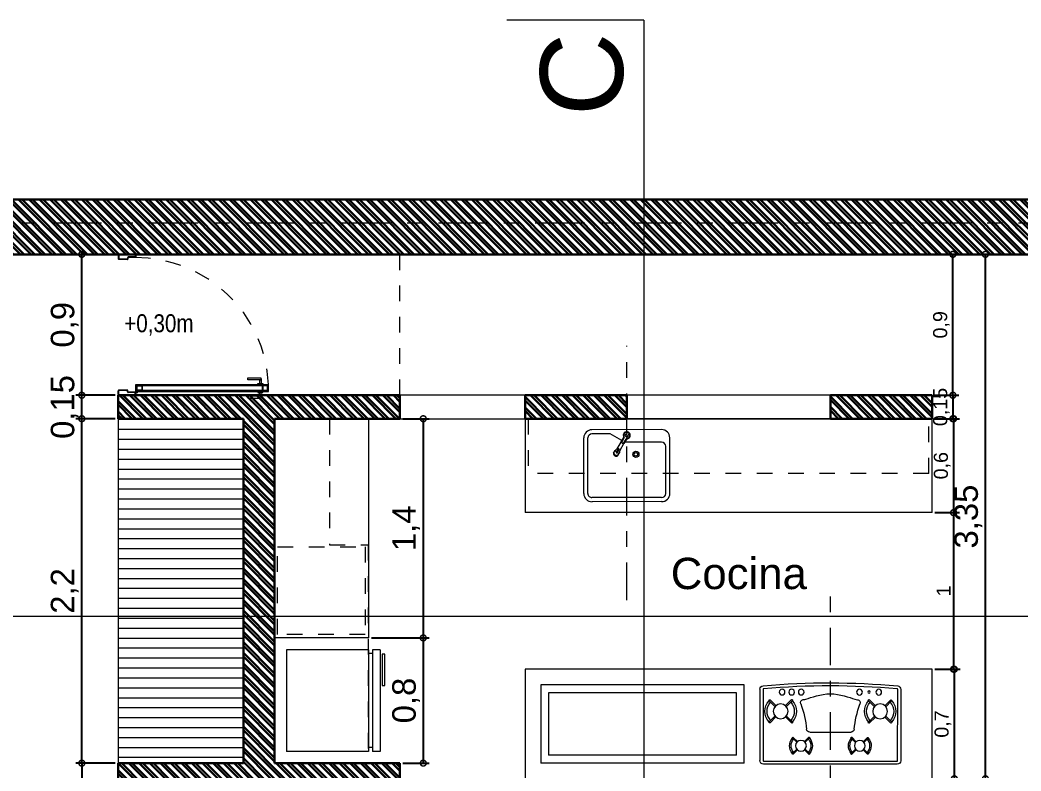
# Model space of a CAD drawing. Header units: millimetres. Extents: x 2502.5 to 2587.5, y 1451 to 1547.9.
# Drawn here: x 2520.77 to 2527.17, y 1537.62 to 1542.41 of the extents above; entities that cross this region are included whole.
import ezdxf

# ---------------------------------------------------------------- set-up
doc = ezdxf.new("R2010")
doc.units = ezdxf.units.MM
for name, pattern in [('ACAD_ISO10W100', [18, 12, -3, 0, -3]), ('CENTER', [50.8, 31.75, -6.35, 6.35, -6.35]), ('JIS_02_0.7', [1.35, 0.75, -0.6])]:
    doc.linetypes.add(name, pattern=pattern)
for name, color, linetype, lineweight in [('0.05', 254, 'Continuous', 5), ('0.09', 6, 'Continuous', 9), ('0.15', 6, 'Continuous', 15), ('02_CIVIL_EXIST', 250, 'Continuous', 30), ('07_CIVIL VISTAS MEDIA', 143, 'Continuous', 9), ('08_CIVIL VISTAS FINO', 253, 'Continuous', 5), ('09_CIVIL PROYECCIONES', 230, 'JIS_02_0.7', 5), ('10_CIVIL EJES', 230, 'CENTER', 15), ('11_CARPINTERIA Y MOBILIARIO', 141, 'Continuous', 9), ('12_TEXTOS', 150, 'Continuous', 20), ('13_COTAS', 8, 'Continuous', 9), ('ABERTURASQ', 250, 'Continuous', 30), ('EJES', 101, 'ACAD_ISO10W100', 5)]:
    doc.layers.add(name, color=color, linetype=linetype, lineweight=lineweight)
doc.styles.get("Standard").update_dxf_attribs({"font": 'arial.ttf'})
doc.styles.add('Swis721 BT', font='swiss.ttf')
doc.dimstyles.new('ISO-23', dxfattribs={"dimscale": 0.03, "dimtxt": 5, "dimasz": 2.5, "dimexe": 1.25, "dimexo": 0.625, "dimtad": 1, "dimtxsty": 'Swis721 BT', "dimblk": 'DOTSMALL', "dimcen": 2.5, "dimclrt": 150, "dimadec": 0, "dimazin": 0, "dimtfac": 1, "dimtmove": 0, "dimatfit": 3, "dimfxl": 0, "dimarcsym": 0})

# ---------------------------------------------------------------- blocks, each defined once
blk = doc.blocks.new('heladera')
at = {"layer": '11_CARPINTERIA Y MOBILIARIO'}
for p, q in [((489.4169, 626.4061), (488.7669, 626.4061)), ((488.7669, 625.8811), (488.7669, 626.4061)), ((489.4169, 625.8811), (489.4169, 626.4061)), ((489.4169, 625.8811), (488.7669, 625.8811)), ((488.7919, 625.8561), (488.7919, 625.8811)), ((489.3919, 625.8561), (489.3919, 625.8811)), ((489.4169, 625.8561), (488.7669, 625.8561)), ((488.7669, 625.8061), (488.7669, 625.8561)), ((489.4169, 625.8061), (489.4169, 625.8561)), ((489.4169, 625.8061), (488.7669, 625.8061))]:
    blk.add_line(p, q, dxfattribs=at)
blk.add_lwpolyline([(489.1891, 625.7775), (489.3891, 625.7775), (489.3891, 625.7951), (489.1891, 625.7951)], close=True, dxfattribs=at)
blk = doc.blocks.new('Bacha kitchen')
at = {"layer": '11_CARPINTERIA Y MOBILIARIO'}
for p, q in [((533.1824, 608.6292), (532.7374, 608.6288)), ((532.9623, 608.6119, -59.894), (532.9534, 608.5925, -59.894)), ((532.9623, 608.6119, -59.894), (532.9624, 608.6122, -59.894)), ((532.6853, 608.2213), (532.685, 608.5763)), ((532.7115, 608.2213), (532.7112, 608.5763)), ((532.853, 608.6027), (532.7374, 608.6026)), ((532.9275, 608.559), (532.853, 608.6027)), ((532.9214, 608.5486, -59.894), (532.8974, 608.5074, -59.894)), ((532.9223, 608.5494, -59.894), (532.9223, 608.5491, -59.894)), ((532.9396, 608.5797, -59.894), (532.9228, 608.5508, -59.894)), ((532.941, 608.5752, -59.894), (532.9289, 608.5506, -59.894)), ((532.9537, 608.5678, -59.894), (532.9382, 608.5452, -59.894)), ((532.9583, 608.5688, -59.894), (532.9414, 608.54, -59.894)), ((533.1825, 608.5489), (532.9466, 608.5487)), ((532.9752, 608.6044, -59.894), (532.9626, 608.587, -59.894)), ((532.9752, 608.6044, -59.894), (532.9753, 608.6046, -59.894)), ((533.2353, 608.2217), (533.235, 608.5767)), ((532.8751, 608.4788, -59.894), (532.8856, 608.4967, -59.894)), ((532.9022, 608.4631, -59.894), (532.9126, 608.481, -59.894)), ((532.9401, 608.5377, -59.894), (532.9161, 608.4965, -59.894)), ((532.9404, 608.5388, -59.894), (532.9402, 608.5387, -59.894)), ((533.209, 608.2217), (533.2087, 608.5227)), ((533.1828, 608.1954), (532.7378, 608.1951)), ((533.1828, 608.1692), (532.7378, 608.1688))]:
    blk.add_line(p, q, dxfattribs=at)
for radius in [0.0195, 0.0118]:
    blk.add_circle((533.0182, 608.4715), radius, dxfattribs=at)
for centre, radius, start, end in [((532.7375, 608.5763), 0.0525, 90.0488, 180.0488), ((532.9599, 608.5931, -59.894), 0.0223, 261.5101, 217.9479), ((532.9599, 608.5931, -59.894), 0.019, 82.83858, 197.84867), ((532.9629, 608.6119, -59.894), 0.00054, 81.04437, 155.28665), ((532.9599, 608.5931, -59.894), 0.0196, 38.41363, 81.04437), ((533.1824, 608.5767), 0.0525, 0.0488, 90.0488), ((532.7375, 608.5763), 0.0263, 90.0488, 180.0488), ((532.9224, 608.548, -59.894), 0.00108, 113.2005, 149.729), ((532.9267, 608.5361, -59.894), 0.0137, 81.79146, 110.12711), ((532.9276, 608.5485, -59.894), 0.0054, 153.86819, 169.96686), ((532.9268, 608.5364, -59.894), 0.015, 80.81514, 105.73536), ((532.9339, 608.5485, -59.894), 0.0054, 157.66741, 321.79059), ((532.9267, 608.5361, -59.894), 0.0137, 9.20193, 37.66654), ((532.9268, 608.5364, -59.894), 0.015, 13.72264, 38.64286), ((532.9359, 608.5818, -59.894), 0.00432, 329.729, 25.04532), ((532.9264, 608.5823, -59.894), 0.0162, 333.86819, 17.84867), ((532.9599, 608.5923), 0.00938, 105.49818, 20.02695), ((532.9583, 608.5902, -59.894), 0.0054, 155.28665, 324.17135), ((532.967, 608.5586, -59.894), 0.0162, 101.60933, 145.58981), ((532.962, 608.5666, -59.894), 0.00432, 94.41268, 149.729), ((532.9599, 608.5931, -59.894), 0.019, 281.60933, 36.61942), ((532.9749, 608.6049, -59.894), 0.00054, 324.17135, 38.41363), ((533.1825, 608.5227), 0.0263, 0.0488, 90.0488), ((532.8942, 608.4816, -59.894), 0.0162, 171.25308, 241.6829), ((532.8165, 608.5853, -59.894), 0.1124, 307.94818, 316.07602), ((532.904, 608.4972, -59.894), 0.0155, 195.53764, 224.01465), ((532.8972, 608.4851, -59.894), 0.00457, 147.10386, 236.77239), ((532.6951, 608.6326, -59.894), 0.2456, 323.83541, 328.86764), ((532.8968, 608.4854, -59.894), 0.00457, 242.68561, 332.35414), ((532.904, 608.4972, -59.894), 0.0155, 255.44335, 283.92036), ((533.1246, 608.3819, -59.894), 0.2456, 150.59036, 155.62259), ((532.9082, 608.5037, -59.894), 0.00341, 65.69672, 146.98356), ((532.9076, 608.5041, -59.894), 0.00341, 332.47444, 53.76128), ((533.0237, 608.4644, -59.894), 0.1124, 163.38198, 171.50982), ((532.9392, 608.5382, -59.894), 0.00108, 329.729, 6.2575), ((532.937, 608.543, -59.894), 0.0054, 309.49114, 325.58981), ((532.8912, 608.4764, -59.894), 0.0162, 171.25308, 241.6829), ((532.8921, 608.4758, -59.894), 0.0162, 237.7751, 308.20492), ((532.8952, 608.481, -59.894), 0.0162, 237.7751, 308.20492), ((532.7378, 608.2213), 0.0525, 180.0488, 270.0488), ((532.7378, 608.2213), 0.0263, 180.0488, 270.0488), ((533.1827, 608.2217), 0.0525, 270.0488, 0.0488), ((533.1827, 608.2217), 0.0263, 270.0488, 0.0488)]:
    blk.add_arc(centre, radius, start, end, dxfattribs=at)
blk = doc.blocks.new('A$C4B131B44')
at = {"layer": '11_CARPINTERIA Y MOBILIARIO'}
for p, q in [((-0.2806, -0.3635), (-0.2806, 0.092)), ((0.5965, 0.1148), (-0.2577, 0.1148)), ((0.6194, -0.3635), (0.6194, 0.092)), ((-0.0719, 0.0455), (-0.0451, 0.0189)), ((-0.0674, 0.05), (-0.0406, 0.0235)), ((0.0035, 0.0235), (0.0315, 0.0512)), ((0.008, 0.0189), (0.036, 0.0467)), ((0.3307, 0.0189), (0.3027, 0.0467)), ((0.3352, 0.0235), (0.3072, 0.0512)), ((0.4061, 0.05), (0.3794, 0.0235)), ((0.4106, 0.0455), (0.3839, 0.0189)), ((-0.0719, -0.0514), (-0.0451, -0.0248)), ((-0.0674, -0.0559), (-0.0406, -0.0293)), ((0.0035, -0.0293), (0.0315, -0.0571)), ((0.008, -0.0248), (0.036, -0.0526)), ((0.3307, -0.0248), (0.3027, -0.0526)), ((0.3352, -0.0293), (0.3072, -0.0571)), ((0.4061, -0.0559), (0.3794, -0.0293)), ((0.4106, -0.0514), (0.3839, -0.0248)), ((0.0373, -0.0908), (0.3015, -0.0908)), ((-0.2216, -0.1562), (-0.1848, -0.1927)), ((-0.2155, -0.1499), (-0.1786, -0.1865)), ((-0.1179, -0.1865), (-0.0794, -0.1483)), ((-0.1118, -0.1927), (-0.0733, -0.1545)), ((0.4505, -0.1927), (0.412, -0.1545)), ((0.4567, -0.1865), (0.4182, -0.1483)), ((0.5542, -0.1499), (0.5174, -0.1865)), ((0.5604, -0.1562), (0.5236, -0.1927)), ((-0.2216, -0.2894), (-0.1848, -0.2528)), ((-0.1118, -0.2528), (-0.0733, -0.291)), ((0.4505, -0.2528), (0.412, -0.291)), ((0.5604, -0.2894), (0.5236, -0.2528)), ((-0.2155, -0.2956), (-0.1786, -0.2591)), ((-0.1179, -0.2591), (-0.0794, -0.2973)), ((0.4567, -0.2591), (0.4182, -0.2973)), ((0.5542, -0.2956), (0.5174, -0.2591))]:
    blk.add_line(p, q, dxfattribs=at)
blk.add_lwpolyline([(0.5994, -0.3635, -0.419031), (0.5965, -0.3663, -0.044114), (-0.2577, -0.3663, -0.419031), (-0.2606, -0.3635), (-0.2606, 0.092, -0.414214), (-0.2577, 0.0948), (0.5965, 0.0948, -0.414214), (0.5994, 0.092)], format="xyb", close=True, dxfattribs=at)
for centre, radius in [((-0.0185, -0.0029), 0.0344), ((0.3573, -0.0029), 0.0344), ((-0.1483, -0.2228), 0.0473), ((0.4871, -0.2228), 0.0473), ((-0.1394, -0.3457), 0.0184), ((-0.0781, -0.3457), 0.0184), ((-0.0168, -0.3457), 0.0184), ((0.3555, -0.3457), 0.0184), ((0.4168, -0.3457), 0.00737), ((0.4781, -0.3457), 0.0184)]:
    blk.add_circle(centre, radius, dxfattribs=at)
for centre, radius, start, end in [((-0.2577, 0.092), 0.0229, 90, 180), ((0.5965, 0.092), 0.0229, 0, 90), ((-0.0185, -0.0029), 0.0729, 137.6275, 222.3725), ((-0.0185, -0.0029), 0.0631, 138.11325, 221.88675), ((-0.0696, 0.0478), 0.00318, 45.22003, 225.22003), ((-0.0185, -0.0029), 0.0631, 318.11325, 41.88675), ((0.0338, 0.049), 0.00318, 314.77997, 134.77997), ((-0.0185, -0.0029), 0.0729, 317.72288, 42.27712), ((0.3573, -0.0029), 0.0729, 137.72288, 222.27712), ((0.3573, -0.0029), 0.0631, 138.11325, 221.88675), ((0.305, 0.049), 0.00318, 45.22003, 225.22003), ((0.3573, -0.0029), 0.0631, 318.11325, 41.88675), ((0.4084, 0.0478), 0.00318, 314.77997, 134.77997), ((0.3573, -0.0029), 0.0729, 317.6275, 42.3725), ((-0.0696, -0.0536), 0.00318, 134.77997, 314.77997), ((0.0338, -0.0548), 0.00318, 225.22003, 45.22003), ((0.305, -0.0548), 0.00318, 134.77997, 314.77997), ((0.4084, -0.0536), 0.00318, 225.22003, 45.22003), ((-0.6829, -0.033), 0.7044, 340.35872, 353.87019), ((0.0373, -0.1108), 0.02, 90, 172.76677), ((0.3015, -0.1108), 0.02, 7.23323, 90), ((1.0217, -0.033), 0.7044, 186.12981, 199.64128), ((-0.1483, -0.2228), 0.1003, 137.6275, 222.3725), ((-0.1483, -0.2228), 0.0867, 138.11325, 221.88675), ((-0.2185, -0.153), 0.00438, 45.22003, 225.22003), ((-0.1483, -0.2228), 0.0867, 318.11325, 41.88675), ((-0.0764, -0.1514), 0.00438, 314.77997, 134.77997), ((-0.1483, -0.2228), 0.1003, 317.72288, 42.27712), ((0.4871, -0.2228), 0.1003, 137.72288, 222.27712), ((0.4871, -0.2228), 0.0867, 138.11325, 221.88675), ((0.4151, -0.1514), 0.00438, 45.22003, 225.22003), ((0.4871, -0.2228), 0.0867, 318.11325, 41.88675), ((0.5573, -0.153), 0.00438, 314.77997, 134.77997), ((0.4871, -0.2228), 0.1003, 317.6275, 42.3725), ((-0.2185, -0.2925), 0.00438, 134.77997, 314.77997), ((-0.0764, -0.2941), 0.00438, 225.22003, 45.22003), ((-0.0011, -0.2776), 0.02, 156.94499, 262.07462), ((0.3399, -0.2776), 0.02, 277.92538, 23.05501), ((0.4151, -0.2941), 0.00438, 134.77997, 314.77997), ((0.5573, -0.2925), 0.00438, 225.22003, 45.22003), ((-0.2577, -0.3635), 0.0229, 180, 262.81617), ((0.5965, -0.3635), 0.0229, 277.18383, 0), ((0.1694, 4.4649), 4.87, 264.93463, 275.06537)]:
    blk.add_arc(centre, radius, start, end, dxfattribs=at)
blk.add_open_spline([(-0.0038, -0.2974), (0.0039, -0.2985), (0.0373, -0.3079), (0.1694, -0.3588), (0.3014, -0.3079), (0.3349, -0.2985), (0.3426, -0.2974)], degree=3, knots=[0.0270107, 0.0270107, 0.0270107, 0.0270107, 0.0505112, 0.2042843, 0.3580574, 0.381558, 0.381558, 0.381558, 0.381558], dxfattribs=at)
blk = doc.blocks.new('_DotSmall')
at = {"color": 0, "linetype": 'ByBlock', "const_width": 0.5}
blk.add_lwpolyline([(-0.0625, 0, 1), (0.0625, 0, 1)], format="xyb", close=True, dxfattribs=at)
blk = doc.blocks.new('*D110')
at = {"layer": '13_COTAS', "color": 0, "lineweight": -2}
for p, q in [((2521.3811, 1539.8666), (2521.1303, 1539.8666)), ((2521.1678, 1537.6666), (2521.1678, 1539.8666)), ((2521.3811, 1537.6666), (2521.1303, 1537.6666))]:
    blk.add_line(p, q, dxfattribs=at)
at = {"layer": 'Defpoints', "color": 0}
for p in [(2521.1678, 1539.8666), (2521.3998, 1539.8666), (2521.3998, 1537.6666)]:
    blk.add_point(p, dxfattribs=at)
at = {"layer": '13_COTAS', "color": 0, "lineweight": -2, "xscale": 0.075, "yscale": 0.075, "zscale": 0.075}
for p, rotation in [((2521.1678, 1539.8666), 90), ((2521.1678, 1537.6666), 270)]:
    blk.add_blockref('_DotSmall', p, dxfattribs=dict(at, rotation=rotation))
at = {"layer": '13_COTAS', "color": 150, "insert": (2521.0587, 1538.7666), "char_height": 0.15, "attachment_point": 5, "rotation": 90, "style": 'Swis721 BT'}
blk.add_mtext('2,2', dxfattribs=at)
blk = doc.blocks.new('*D51')
at = {"layer": '13_COTAS', "color": 0, "lineweight": -2}
for p, q in [((2521.3811, 1540.0166), (2521.1303, 1540.0166)), ((2521.1678, 1539.8666), (2521.1678, 1540.0166)), ((2521.3811, 1539.8666), (2521.1303, 1539.8666))]:
    blk.add_line(p, q, dxfattribs=at)
at = {"layer": 'Defpoints', "color": 0}
for p in [(2521.1678, 1540.0166), (2521.3998, 1540.0166), (2521.3998, 1539.8666)]:
    blk.add_point(p, dxfattribs=at)
at = {"layer": '13_COTAS', "color": 0, "lineweight": -2, "xscale": 0.075, "yscale": 0.075, "zscale": 0.075}
for p, rotation in [((2521.1678, 1540.0166), 90), ((2521.1678, 1539.8666), 270)]:
    blk.add_blockref('_DotSmall', p, dxfattribs=dict(at, rotation=rotation))
at = {"layer": '13_COTAS', "color": 150, "insert": (2521.0587, 1539.9416), "char_height": 0.15, "attachment_point": 5, "rotation": 90, "style": 'Swis721 BT'}
blk.add_mtext('0,15', dxfattribs=at)
blk = doc.blocks.new('*D111')
at = {"layer": '13_COTAS', "color": 0, "lineweight": -2}
for p, q in [((2521.3811, 1540.9166), (2521.1303, 1540.9166)), ((2521.1678, 1540.0166), (2521.1678, 1540.9166)), ((2521.3811, 1540.0166), (2521.1303, 1540.0166))]:
    blk.add_line(p, q, dxfattribs=at)
at = {"layer": 'Defpoints', "color": 0}
for p in [(2521.1678, 1540.9166), (2521.3998, 1540.9166), (2521.3998, 1540.0166)]:
    blk.add_point(p, dxfattribs=at)
at = {"layer": '13_COTAS', "color": 0, "lineweight": -2, "xscale": 0.075, "yscale": 0.075, "zscale": 0.075}
for p, rotation in [((2521.1678, 1540.9166), 90), ((2521.1678, 1540.0166), 270)]:
    blk.add_blockref('_DotSmall', p, dxfattribs=dict(at, rotation=rotation))
at = {"layer": '13_COTAS', "color": 150, "insert": (2521.0587, 1540.4666), "char_height": 0.15, "attachment_point": 5, "rotation": 90, "style": 'Swis721 BT'}
blk.add_mtext('0,9', dxfattribs=at)
blk = doc.blocks.new('*D112')
at = {"layer": '13_COTAS', "color": 0, "lineweight": -2}
for p, q in [((2523.2186, 1539.8666), (2523.3868, 1539.8666)), ((2523.3493, 1539.8666), (2523.3493, 1538.4666)), ((2523.0186, 1538.4666), (2523.3868, 1538.4666))]:
    blk.add_line(p, q, dxfattribs=at)
at = {"layer": 'Defpoints', "color": 0}
for p in [(2523.1998, 1539.8666), (2522.9998, 1538.4666), (2523.3493, 1538.4666)]:
    blk.add_point(p, dxfattribs=at)
at = {"layer": '13_COTAS', "color": 0, "lineweight": -2, "xscale": 0.075, "yscale": 0.075, "zscale": 0.075}
for p, rotation in [((2523.3493, 1539.8666), 90), ((2523.3493, 1538.4666), 270)]:
    blk.add_blockref('_DotSmall', p, dxfattribs=dict(at, rotation=rotation))
at = {"layer": '13_COTAS', "color": 150, "insert": (2523.2401, 1539.1666), "char_height": 0.15, "attachment_point": 5, "rotation": 90, "style": 'Swis721 BT'}
blk.add_mtext('1,4', dxfattribs=at)
blk = doc.blocks.new('*D113')
at = {"layer": '13_COTAS', "color": 0, "lineweight": -2}
for p, q in [((2523.3493, 1538.4666), (2523.3493, 1537.6666)), ((2523.368, 1538.4666), (2523.3868, 1538.4666)), ((2523.2186, 1537.6666), (2523.3868, 1537.6666))]:
    blk.add_line(p, q, dxfattribs=at)
at = {"layer": 'Defpoints', "color": 0}
for p in [(2523.3493, 1538.4666), (2523.1998, 1537.6666), (2523.3493, 1537.6666)]:
    blk.add_point(p, dxfattribs=at)
at = {"layer": '13_COTAS', "color": 0, "lineweight": -2, "xscale": 0.075, "yscale": 0.075, "zscale": 0.075}
for p, rotation in [((2523.3493, 1538.4666), 90), ((2523.3493, 1537.6666), 270)]:
    blk.add_blockref('_DotSmall', p, dxfattribs=dict(at, rotation=rotation))
at = {"layer": '13_COTAS', "color": 150, "insert": (2523.2401, 1538.0666), "char_height": 0.15, "attachment_point": 5, "rotation": 90, "style": 'Swis721 BT'}
blk.add_mtext('0,8', dxfattribs=at)
blk = doc.blocks.new('*D117')
at = {"layer": '13_COTAS', "color": 0, "lineweight": -2}
for p, q in [((2526.6186, 1540.9166), (2526.7703, 1540.9166)), ((2526.7328, 1540.0166), (2526.7328, 1540.9166)), ((2526.6186, 1540.0166), (2526.7703, 1540.0166))]:
    blk.add_line(p, q, dxfattribs=at)
at = {"layer": 'Defpoints', "color": 0}
for p in [(2526.5998, 1540.9166), (2526.7328, 1540.9166), (2526.5998, 1540.0166)]:
    blk.add_point(p, dxfattribs=at)
at = {"layer": '13_COTAS', "color": 0, "lineweight": -2, "xscale": 0.075, "yscale": 0.075, "zscale": 0.075}
for p, rotation in [((2526.7328, 1540.9166), 90), ((2526.7328, 1540.0166), 270)]:
    blk.add_blockref('_DotSmall', p, dxfattribs=dict(at, rotation=rotation))
at = {"layer": '13_COTAS', "color": 150, "insert": (2526.6598, 1540.4666), "char_height": 0.09, "attachment_point": 5, "rotation": 90, "style": 'Swis721 BT'}
blk.add_mtext('0,9', dxfattribs=at)
blk = doc.blocks.new('*D118')
at = {"layer": '13_COTAS', "color": 0, "lineweight": -2}
for p, q in [((2526.6186, 1539.8666), (2526.775, 1539.8666)), ((2526.7375, 1539.8666), (2526.7375, 1539.2666)), ((2526.6186, 1539.2666), (2526.775, 1539.2666))]:
    blk.add_line(p, q, dxfattribs=at)
at = {"layer": 'Defpoints', "color": 0}
for p in [(2526.5998, 1539.8666), (2526.5998, 1539.2666), (2526.7375, 1539.2666)]:
    blk.add_point(p, dxfattribs=at)
at = {"layer": '13_COTAS', "color": 0, "lineweight": -2, "xscale": 0.075, "yscale": 0.075, "zscale": 0.075}
for p, rotation in [((2526.7375, 1539.8666), 90), ((2526.7375, 1539.2666), 270)]:
    blk.add_blockref('_DotSmall', p, dxfattribs=dict(at, rotation=rotation))
at = {"layer": '13_COTAS', "color": 150, "insert": (2526.6645, 1539.5666), "char_height": 0.09, "attachment_point": 5, "rotation": 90, "style": 'Swis721 BT'}
blk.add_mtext('0,6', dxfattribs=at)
blk = doc.blocks.new('*D119')
at = {"layer": '13_COTAS', "color": 0, "lineweight": -2}
for p, q in [((2526.6186, 1540.0166), (2526.7703, 1540.0166)), ((2526.7328, 1540.0166), (2526.7328, 1539.8666)), ((2526.6186, 1539.8666), (2526.7703, 1539.8666))]:
    blk.add_line(p, q, dxfattribs=at)
at = {"layer": 'Defpoints', "color": 0}
for p in [(2526.5998, 1540.0166), (2526.5998, 1539.8666), (2526.7328, 1539.8666)]:
    blk.add_point(p, dxfattribs=at)
at = {"layer": '13_COTAS', "color": 0, "lineweight": -2, "xscale": 0.075, "yscale": 0.075, "zscale": 0.075}
for p, rotation in [((2526.7328, 1540.0166), 90), ((2526.7328, 1539.8666), 270)]:
    blk.add_blockref('_DotSmall', p, dxfattribs=dict(at, rotation=rotation))
at = {"layer": '13_COTAS', "color": 150, "insert": (2526.6598, 1539.9416), "char_height": 0.09, "attachment_point": 5, "rotation": 90, "style": 'Swis721 BT'}
blk.add_mtext('0,15', dxfattribs=at)
blk = doc.blocks.new('*D120')
at = {"layer": '13_COTAS', "color": 0, "lineweight": -2}
for p, q in [((2526.6186, 1539.2666), (2526.775, 1539.2666)), ((2526.7375, 1539.2666), (2526.7375, 1538.2666)), ((2526.6186, 1538.2666), (2526.775, 1538.2666))]:
    blk.add_line(p, q, dxfattribs=at)
at = {"layer": 'Defpoints', "color": 0}
for p in [(2526.5998, 1539.2666), (2526.5998, 1538.2666), (2526.7375, 1538.2666)]:
    blk.add_point(p, dxfattribs=at)
at = {"layer": '13_COTAS', "color": 0, "lineweight": -2, "xscale": 0.075, "yscale": 0.075, "zscale": 0.075}
for p, rotation in [((2526.7375, 1539.2666), 90), ((2526.7375, 1538.2666), 270)]:
    blk.add_blockref('_DotSmall', p, dxfattribs=dict(at, rotation=rotation))
at = {"layer": '13_COTAS', "color": 150, "insert": (2526.6737, 1538.7666), "char_height": 0.09, "attachment_point": 5, "rotation": 90, "style": 'Swis721 BT'}
blk.add_mtext('1', dxfattribs=at)
blk = doc.blocks.new('*D121')
at = {"layer": '13_COTAS', "color": 0, "lineweight": -2}
for p, q in [((2526.6186, 1538.2666), (2526.7796, 1538.2666)), ((2526.7421, 1538.2666), (2526.7421, 1537.5666)), ((2526.6186, 1537.5666), (2526.7796, 1537.5666))]:
    blk.add_line(p, q, dxfattribs=at)
at = {"layer": 'Defpoints', "color": 0}
for p in [(2526.5998, 1538.2666), (2526.5998, 1537.5666), (2526.7421, 1537.5666)]:
    blk.add_point(p, dxfattribs=at)
at = {"layer": '13_COTAS', "color": 0, "lineweight": -2, "xscale": 0.075, "yscale": 0.075, "zscale": 0.075}
for p, rotation in [((2526.7421, 1538.2666), 90), ((2526.7421, 1537.5666), 270)]:
    blk.add_blockref('_DotSmall', p, dxfattribs=dict(at, rotation=rotation))
at = {"layer": '13_COTAS', "color": 150, "insert": (2526.6691, 1537.9166), "char_height": 0.09, "attachment_point": 5, "rotation": 90, "style": 'Swis721 BT'}
blk.add_mtext('0,7', dxfattribs=at)
blk = doc.blocks.new('*D122')
at = {"layer": '13_COTAS', "color": 0, "lineweight": -2}
for p, q in [((2526.6655, 1540.9166), (2526.9782, 1540.9166)), ((2526.9407, 1537.5666), (2526.9407, 1540.9166)), ((2526.6186, 1537.5666), (2526.9782, 1537.5666))]:
    blk.add_line(p, q, dxfattribs=at)
at = {"layer": 'Defpoints', "color": 0}
for p in [(2526.6468, 1540.9166), (2526.9407, 1540.9166), (2526.5998, 1537.5666)]:
    blk.add_point(p, dxfattribs=at)
at = {"layer": '13_COTAS', "color": 0, "lineweight": -2, "xscale": 0.075, "yscale": 0.075, "zscale": 0.075}
for p, rotation in [((2526.9407, 1540.9166), 90), ((2526.9407, 1537.5666), 270)]:
    blk.add_blockref('_DotSmall', p, dxfattribs=dict(at, rotation=rotation))
at = {"layer": '13_COTAS', "color": 150, "insert": (2526.8316, 1539.2416), "char_height": 0.15, "attachment_point": 5, "rotation": 90, "style": 'Swis721 BT'}
blk.add_mtext('3,35', dxfattribs=at)
blk = doc.blocks.new('asd')
at = {"layer": '09_CIVIL PROYECCIONES', "linetype": 'JIS_02_0.7', "ltscale": 0.1}
blk.add_arc((2375.386, 1817.8602), 0.8504, 2.64845, 90.21786, dxfattribs=at)
at = {"layer": '11_CARPINTERIA Y MOBILIARIO'}
for p, q in [((2375.2748, 1818.7263), (2375.2748, 1818.702)), ((2375.2781, 1818.7263), (2375.2781, 1818.7022)), ((2375.2793, 1818.7307), (2375.3096, 1818.7307)), ((2375.2793, 1818.7274), (2375.3096, 1818.7274)), ((2375.3096, 1818.7307), (2375.3096, 1818.7274)), ((2375.3537, 1818.7307), (2375.3828, 1818.7307)), ((2375.3537, 1818.7307), (2375.3537, 1818.7274)), ((2375.3537, 1818.7274), (2375.3828, 1818.7274)), ((2375.3839, 1818.7263), (2375.3839, 1818.7151)), ((2375.3873, 1818.7263), (2375.3873, 1818.7151)), ((2375.3348, 1818.6975), (2375.2786, 1818.6975)), ((2375.334, 1818.701), (2375.2791, 1818.701)), ((2375.334, 1818.7084), (2375.334, 1818.701)), ((2375.3374, 1818.7084), (2375.3374, 1818.6997)), ((2375.3828, 1818.714), (2375.3396, 1818.714)), ((2375.3828, 1818.7107), (2375.3396, 1818.7107)), ((2375.3878, 1817.8545), (2375.3878, 1817.8995)), ((2375.3878, 1817.8995), (2376.2356, 1817.8995)), ((2376.1033, 1817.9302), (2376.1033, 1817.9409)), ((2376.1033, 1817.9409), (2376.1839, 1817.9409)), ((2376.1839, 1817.9302), (2376.1033, 1817.9302)), ((2376.1678, 1817.9012), (2376.1678, 1817.9066)), ((2376.1678, 1817.9066), (2376.2, 1817.9066)), ((2376.2, 1817.9012), (2376.1678, 1817.9012)), ((2376.1785, 1817.9302), (2376.1785, 1817.9066)), ((2376.1892, 1817.9355), (2376.1892, 1817.9066)), ((2376.2, 1817.9066), (2376.2, 1817.9012)), ((2376.2356, 1817.8545), (2376.2356, 1817.8995)), ((2375.2748, 1817.8352), (2375.2748, 1817.8595)), ((2375.2781, 1817.8352), (2375.2781, 1817.8593)), ((2375.3348, 1817.8639), (2375.2786, 1817.8639)), ((2375.334, 1817.8604), (2375.2791, 1817.8604)), ((2375.2793, 1817.8341), (2375.3097, 1817.8341)), ((2375.2793, 1817.8307), (2375.3097, 1817.8307)), ((2375.3097, 1817.8307), (2375.3097, 1817.8341)), ((2375.334, 1817.853), (2375.334, 1817.8604)), ((2375.3374, 1817.853), (2375.3374, 1817.8617)), ((2375.3828, 1817.8508), (2375.3396, 1817.8508)), ((2375.3828, 1817.8474), (2375.3396, 1817.8474)), ((2375.3537, 1817.8307), (2375.3537, 1817.8341)), ((2375.3537, 1817.8341), (2375.3828, 1817.8341)), ((2375.3537, 1817.8307), (2375.3828, 1817.8307)), ((2375.3839, 1817.8352), (2375.3839, 1817.8463)), ((2375.3873, 1817.8352), (2375.3873, 1817.8463)), ((2375.3878, 1817.8927), (2376.2356, 1817.8927)), ((2375.3878, 1817.8612), (2376.2356, 1817.8612)), ((2375.3878, 1817.8545), (2376.2356, 1817.8545)), ((2375.3946, 1817.8612), (2375.3946, 1817.8927)), ((2375.3957, 1817.8624), (2375.3957, 1817.8916)), ((2375.3957, 1817.8916), (2375.425, 1817.8916)), ((2375.425, 1817.8624), (2375.3957, 1817.8624)), ((2375.425, 1817.8916), (2375.425, 1817.8624)), ((2376.1963, 1817.8906), (2375.4271, 1817.8906)), ((2375.4271, 1817.8906), (2375.4271, 1817.8634)), ((2375.4271, 1817.8634), (2376.1963, 1817.8634)), ((2376.2, 1817.8527), (2376.1678, 1817.8527)), ((2376.1678, 1817.8527), (2376.1678, 1817.8474)), ((2376.1678, 1817.8474), (2376.2, 1817.8474)), ((2376.1785, 1817.8238), (2376.1785, 1817.8474)), ((2376.1892, 1817.8184), (2376.1892, 1817.8474)), ((2376.1963, 1817.8634), (2376.1963, 1817.8906)), ((2376.2277, 1817.8916), (2376.1984, 1817.8916)), ((2376.1984, 1817.8916), (2376.1984, 1817.8624)), ((2376.1984, 1817.8624), (2376.2277, 1817.8624)), ((2376.2, 1817.8474), (2376.2, 1817.8527)), ((2376.2277, 1817.8624), (2376.2277, 1817.8916)), ((2376.2288, 1817.8612), (2376.2288, 1817.8927)), ((2376.1839, 1817.8238), (2376.1033, 1817.8238)), ((2376.1033, 1817.8238), (2376.1033, 1817.8131)), ((2376.1033, 1817.8131), (2376.1839, 1817.8131))]:
    blk.add_line(p, q, dxfattribs=at)
blk.add_circle((2375.3926, 1817.8484), 0.0036, dxfattribs=at)
for centre, radius, start, end in [((2375.2793, 1818.7263), 0.00448, 90, 180), ((2375.2793, 1818.7263), 0.00112, 90, 180), ((2375.3828, 1818.7263), 0.00448, 0, 90), ((2375.3828, 1818.7263), 0.00112, 0, 90), ((2375.2793, 1818.702), 0.00448, 180, 261.39801), ((2375.2793, 1818.7022), 0.00112, 180, 261.39801), ((2375.3396, 1818.7084), 0.0056, 90, 180), ((2375.3351, 1818.6997), 0.00224, 261.39801, 0), ((2375.3396, 1818.7084), 0.00224, 90, 180), ((2375.3828, 1818.7151), 0.00448, 270, 0), ((2375.3828, 1818.7151), 0.00112, 270, 0), ((2376.1839, 1817.9355), 0.00537, 270, 90), ((2375.2793, 1817.8595), 0.00448, 98.60199, 180), ((2375.2793, 1817.8352), 0.00448, 180, 270), ((2375.2793, 1817.8593), 0.00112, 98.60199, 180), ((2375.2793, 1817.8352), 0.00112, 180, 270), ((2375.3396, 1817.853), 0.0056, 180, 270), ((2375.3351, 1817.8617), 0.00224, 0, 98.60199), ((2375.3396, 1817.853), 0.00224, 180, 270), ((2375.3828, 1817.8463), 0.00448, 0, 90), ((2375.3828, 1817.8463), 0.00112, 0, 90), ((2375.3828, 1817.8352), 0.00112, 270, 0), ((2375.3828, 1817.8352), 0.00448, 270, 0), ((2376.1839, 1817.8184), 0.00537, 270, 90)]:
    blk.add_arc(centre, radius, start, end, dxfattribs=at)
blk = doc.blocks.new('*D219')
at = {"layer": '13_COTAS', "color": 0, "lineweight": -2}
for p, q in [((2521.3811, 1537.6666), (2521.1303, 1537.6666)), ((2521.1678, 1537.6666), (2521.1678, 1537.1666)), ((2521.3811, 1537.1666), (2521.1303, 1537.1666))]:
    blk.add_line(p, q, dxfattribs=at)
at = {"layer": 'Defpoints', "color": 0}
for p in [(2521.3998, 1537.6666), (2521.1678, 1537.1666), (2521.3998, 1537.1666)]:
    blk.add_point(p, dxfattribs=at)
at = {"layer": '13_COTAS', "color": 0, "lineweight": -2, "xscale": 0.075, "yscale": 0.075, "zscale": 0.075}
for p, rotation in [((2521.1678, 1537.6666), 90), ((2521.1678, 1537.1666), 270)]:
    blk.add_blockref('_DotSmall', p, dxfattribs=dict(at, rotation=rotation))
at = {"layer": '13_COTAS', "color": 150, "insert": (2521.0587, 1537.4166), "char_height": 0.15, "attachment_point": 5, "rotation": 90, "style": 'Swis721 BT'}
blk.add_mtext('0,5', dxfattribs=at)
blk = doc.blocks.new('silueta')
at = {"layer": '0.09', "color": 3}
for points in [[(2455.9998, 1541.2666), (2484.7998, 1541.2666), (2484.7998, 1540.7166), (2484.9498, 1540.7166), (2484.9498, 1536.4166), (2477.8998, 1536.4166), (2477.6998, 1536.4166), (2477.6998, 1530.5166), (2477.8998, 1530.5166), (2477.8998, 1530.1166), (2477.6998, 1530.1166), (2477.6998, 1529.9666), (2455.9998, 1529.9666)], [(2484.4998, 1540.9166), (2465.3998, 1540.9166), (2465.3998, 1534.9166), (2473.1998, 1534.9166), (2473.1998, 1537.6666), (2472.3998, 1537.6666), (2472.3998, 1539.8666), (2476.5998, 1539.8666), (2476.5998, 1540.0166), (2471.3998, 1540.0166), (2471.3998, 1539.8666), (2472.1998, 1539.8666), (2472.1998, 1537.6666), (2471.3998, 1537.6666), (2471.3998, 1535.7166), (2472.2998, 1535.7166), (2472.2998, 1535.8166), (2471.5498, 1535.8168), (2471.5498, 1537.5666), (2472.9998, 1537.5666), (2472.9998, 1534.7166), (2465.3998, 1534.7166), (2465.3998, 1533.1166)]]:
    blk.add_lwpolyline(points, dxfattribs=at)

msp = doc.modelspace()

# ---------------------------------------------------------------- hatches: boundary and pattern name
at = {"layer": '0.05'}
h = msp.add_hatch(dxfattribs=at)
h.set_pattern_fill('ANSI31', color=256, scale=0.02, angle=-45)
h.set_pattern_definition([(360, (1916.79189, 2068.43679), (1e-17, 0.0635), [])])
h.paths.add_polyline_path([(2522.1998, 1537.6666), (2522.1998, 1539.8666), (2521.3998, 1539.8666), (2521.3998, 1537.6666)])
at = {"layer": '02_CIVIL_EXIST'}
h = msp.add_hatch(dxfattribs=at)
h.set_pattern_fill('ANSI32', color=256, scale=0.005, angle=-90)
h.set_pattern_definition([(315, (2098.05912, 1006.04728), (0.0336759605, 0.0336759605), []), (315, (2098.05912, 1006.02483), (0.0336759605, 0.0336759605), [])])
edge = h.paths.add_edge_path()
edge.add_line((2522.2998, 1535.7906), (2522.2998, 1535.7906))
edge.add_line((2522.2998, 1535.7906), (2522.2997, 1535.8166))
edge.add_line((2522.2997, 1535.8166), (2521.5498, 1535.8166))
edge.add_line((2521.5498, 1535.8166), (2521.3998, 1535.8166))
edge.add_line((2521.3998, 1535.8166), (2521.3998, 1535.7166))
edge.add_line((2521.3998, 1535.7166), (2521.4998, 1535.7166))
edge.add_line((2521.4998, 1535.7166), (2522.2035, 1535.7166))
edge.add_line((2522.2035, 1535.7166), (2522.2035, 1535.7235))
edge.add_line((2522.2035, 1535.7235), (2522.1284, 1535.7235))
edge.add_line((2522.1284, 1535.7235), (2522.1284, 1535.7343))
edge.add_line((2522.1284, 1535.7343), (2522.2089, 1535.7343))
edge.add_arc((2522.2089, 1535.7289), 0.00537, 0, 90, ccw=False)
edge.add_line((2522.2142, 1535.7289), (2522.2142, 1535.7166))
edge.add_line((2522.2142, 1535.7166), (2522.2998, 1535.7166))
edge.add_line((2522.2998, 1535.7166), (2522.2998, 1535.7906))
h.paths.add_polyline_path([(2534.9498, 1540.1166), (2534.9498, 1540.7166), (2534.7998, 1540.7166), (2534.7998, 1541.1166), (2505.9998, 1541.1166), (2505.9998, 1540.7166), (2506.2998, 1540.7166), (2506.2998, 1540.9666), (2514.7998, 1540.9666), (2514.7998, 1540.7166), (2515.3998, 1540.7166), (2515.3998, 1540.9166), (2530.9998, 1540.9166), (2530.9998, 1540.1166), (2531.1498, 1540.1166), (2531.1498, 1540.9166), (2532.3998, 1540.9166), (2532.3998, 1540.1166), (2532.5498, 1540.1166), (2532.5498, 1540.9166), (2534.4998, 1540.9166), (2534.4998, 1540.1166), (2534.6498, 1540.1166), (2534.6998, 1540.1166)])
edge = h.paths.add_edge_path(flags=16)
edge.add_line((2523.0129, 1536.4758), (2523.0129, 1536.4132))
edge.add_line((2523.0129, 1536.4132), (2523.0046, 1536.4132))
edge.add_line((2523.0046, 1536.4132), (2523.0045, 1536.4758))
edge.add_arc((2523.0087, 1536.4758), 0.00417, 0.05305, 180.05305, ccw=False)
edge = h.paths.add_edge_path(flags=16)
edge.add_arc((2522.2089, 1535.7289), 0.00537, -90, 90, ccw=False)
edge.add_line((2522.2089, 1535.7235), (2522.1284, 1535.7235))
edge.add_line((2522.1284, 1535.7235), (2522.1284, 1535.7343))
edge.add_line((2522.1284, 1535.7343), (2522.2089, 1535.7343))
h.paths.add_polyline_path([(2527.8998, 1530.1166), (2527.8998, 1530.5166), (2527.6998, 1530.5166), (2527.6998, 1531.3166), (2527.3998, 1531.3166), (2527.3998, 1530.3166), (2526.2748, 1530.3166), (2526.2748, 1530.6666), (2526.1248, 1530.6666), (2526.1248, 1530.3166), (2524.5248, 1530.3166), (2524.5248, 1530.6666), (2524.3748, 1530.6666), (2524.3748, 1530.3166), (2517.3998, 1530.3166), (2517.3998, 1530.5166), (2517.0998, 1530.5166), (2514.7998, 1530.5166), (2514.7998, 1530.2666), (2506.2998, 1530.2666), (2506.2998, 1530.5166), (2505.9998, 1530.5166), (2505.9998, 1530.1166), (2508.0498, 1530.1166)])
h.paths.add_polyline_path([(2524.6498, 1539.8666), (2524.6498, 1540.0166), (2523.9998, 1540.0166), (2523.9998, 1539.8666)])
h.paths.add_polyline_path([(2526.5998, 1539.8666), (2526.5998, 1540.0166), (2525.9501, 1540.0166), (2525.9501, 1539.8666)])
h.paths.add_polyline_path([(2515.6998, 1532.9166), (2515.6998, 1532.962), (2515.6996, 1533.002), (2515.6998, 1533.002), (2515.6998, 1533.1166), (2515.3998, 1533.1166), (2515.3998, 1533.5166), (2515.0998, 1533.5166), (2515.0998, 1532.9166), (2515.2498, 1532.9166)])
h.paths.add_polyline_path([(2517.3998, 1532.9166), (2517.3998, 1533.1166), (2517.0998, 1533.1166), (2517.0998, 1532.962), (2517.1, 1532.9166)])
h.paths.add_polyline_path([(2527.6998, 1529.9666), (2527.6998, 1530.1166), (2506.0498, 1530.1166), (2506.0498, 1530.0666), (2505.9998, 1530.0666), (2505.9998, 1529.9666), (2514.2998, 1529.9666)])
h.paths.add_polyline_path([(2534.7998, 1541.1166), (2534.7998, 1541.2666), (2514.2998, 1541.2666), (2505.9998, 1541.2666), (2505.9998, 1541.1666), (2506.0498, 1541.1666), (2506.0498, 1541.1166)])
edge = h.paths.add_edge_path(flags=17)
edge.add_line((2521.525, 1535.9057), (2521.533, 1535.9057))
edge.add_line((2521.533, 1535.9057), (2521.5328, 1536.4466))
edge.add_line((2521.5328, 1536.4466), (2521.5438, 1536.4466))
edge.add_line((2521.5438, 1536.4466), (2521.544, 1535.9048))
edge.add_line((2521.544, 1535.9048), (2521.5441, 1535.8645))
edge.add_arc((2521.5392, 1535.8645), 0.00488, -89.98476, 0.01524, ccw=False)
edge.add_line((2521.5392, 1535.8596), (2521.5189, 1535.8596))
edge.add_arc((2521.5189, 1535.8645), 0.00488, 180.03178, 270.01524, ccw=False)
edge.add_line((2521.5141, 1535.8645), (2521.514, 1535.9047))
edge.add_line((2521.514, 1535.9047), (2521.5138, 1536.4466))
edge.add_line((2521.5138, 1536.4466), (2521.5248, 1536.4466))
edge.add_line((2521.5248, 1536.4466), (2521.525, 1535.9057))
h.paths.add_polyline_path([(2521.533, 1535.9057), (2521.525, 1535.9057), (2521.5248, 1536.4466), (2521.5328, 1536.4466)], flags=16)
edge = h.paths.add_edge_path(flags=16)
edge.add_line((2521.5248, 1536.4466), (2521.5138, 1536.4466))
edge.add_line((2521.5138, 1536.4466), (2521.5135, 1536.9885))
edge.add_line((2521.5135, 1536.9885), (2521.5135, 1537.0287))
edge.add_arc((2521.5184, 1537.0287), 0.00488, 90.02829, 180.0327, ccw=False)
edge.add_line((2521.5184, 1537.0336), (2521.5386, 1537.0336))
edge.add_arc((2521.5386, 1537.0287), 0.00488, 0.03269, 90.01524, ccw=False)
edge.add_line((2521.5435, 1537.0287), (2521.5435, 1536.9885))
edge.add_line((2521.5435, 1536.9885), (2521.5438, 1536.4466))
edge.add_line((2521.5438, 1536.4466), (2521.5328, 1536.4466))
edge.add_line((2521.5328, 1536.4466), (2521.5325, 1536.9876))
edge.add_line((2521.5325, 1536.9876), (2521.5245, 1536.9876))
edge.add_line((2521.5245, 1536.9876), (2521.5248, 1536.4466))
h.paths.add_polyline_path([(2521.5328, 1536.4466), (2521.5248, 1536.4466), (2521.5245, 1536.9876), (2521.5325, 1536.9876)], flags=16)
edge = h.paths.add_edge_path(flags=17)
edge.add_line((2521.544, 1535.9048), (2521.5435, 1536.9885))
edge.add_line((2521.5435, 1536.9885), (2521.5435, 1537.0287))
edge.add_arc((2521.5386, 1537.0287), 0.00488, 0.03269, 90.01524)
edge.add_line((2521.5386, 1537.0336), (2521.5184, 1537.0336))
edge.add_arc((2521.5184, 1537.0287), 0.00488, 90.0283, 180.0327)
edge.add_line((2521.5135, 1537.0287), (2521.5135, 1536.9885))
edge.add_line((2521.5135, 1536.9885), (2521.514, 1535.9047))
edge.add_line((2521.514, 1535.9047), (2521.5141, 1535.8645))
edge.add_arc((2521.5189, 1535.8645), 0.00488, 180.03178, 270.01524)
edge.add_line((2521.5189, 1535.8596), (2521.5392, 1535.8596))
edge.add_arc((2521.5392, 1535.8645), 0.00488, 270.01524, 360.01524)
edge.add_line((2521.5441, 1535.8645), (2521.544, 1535.9048))
h.paths.add_polyline_path([(2521.3998, 1537.1666), (2521.5498, 1537.1666), (2521.5498, 1537.5666), (2522.9998, 1537.5666), (2522.9998, 1534.7166), (2523.1998, 1534.7166), (2523.1998, 1537.6666), (2522.3998, 1537.6666), (2522.3998, 1539.8666), (2523.1998, 1539.8666), (2523.1998, 1540.0166), (2521.3998, 1540.0166), (2521.3998, 1539.8666), (2522.1998, 1539.8666), (2522.1998, 1537.6666), (2521.3998, 1537.6666)])
h.paths.add_polyline_path([(2520.8998, 1534.7166), (2520.8998, 1534.8166), (2521.9498, 1534.8166), (2521.9498, 1534.9166), (2521.3998, 1534.9166), (2515.3998, 1534.9166), (2515.3998, 1535.1166), (2515.0998, 1535.1166), (2515.0998, 1534.5166), (2515.3998, 1534.5166), (2515.3998, 1534.7166)])

# ---------------------------------------------------------------- linework, layer by layer
at = {"layer": '0.09'}
for p, q in [((2525.9501, 1540.0166), (2524.6498, 1540.0166)), ((2521.3998, 1539.8666), (2521.3998, 1537.6666)), ((2525.9501, 1539.8666), (2524.6498, 1539.8666))]:
    msp.add_line(p, q, dxfattribs=at)
at = {"layer": '0.15'}
for p, q in [((2524.7582, 1542.4134), (2523.8826, 1542.4134)), ((2524.7582, 1542.4134), (2524.7582, 1528.942)), ((2536.1318, 1538.6023), (2505.2075, 1538.6023))]:
    msp.add_line(p, q, dxfattribs=at)
at = {"layer": '02_CIVIL_EXIST'}
for p, q in [((2534.7998, 1541.2666), (2514.2998, 1541.2666)), ((2530.9998, 1540.9166), (2515.3998, 1540.9166)), ((2523.1998, 1540.0166), (2521.3998, 1540.0166)), ((2521.3998, 1540.0166), (2521.3998, 1539.8666)), ((2523.1998, 1540.0166), (2523.1998, 1539.8666)), ((2523.9998, 1539.8666), (2523.9998, 1540.0166)), ((2524.6498, 1540.0166), (2523.9998, 1540.0166)), ((2524.6498, 1539.8666), (2524.6498, 1540.0166)), ((2525.9501, 1539.8666), (2525.9501, 1540.0166)), ((2525.9501, 1540.0166), (2526.5998, 1540.0166)), ((2526.5998, 1539.8666), (2526.5998, 1540.0166)), ((2522.1998, 1539.8666), (2521.3998, 1539.8666)), ((2522.1998, 1539.8666), (2522.1998, 1537.6666)), ((2523.1998, 1539.8666), (2522.3998, 1539.8666)), ((2522.3998, 1539.8666), (2522.3998, 1537.6666)), ((2524.6498, 1539.8666), (2523.9998, 1539.8666)), ((2525.9501, 1539.8666), (2526.5998, 1539.8666)), ((2521.3998, 1537.6666), (2521.3998, 1537.1666)), ((2522.1998, 1537.6666), (2521.3998, 1537.6666)), ((2523.1998, 1537.6666), (2522.3998, 1537.6666)), ((2523.1998, 1537.6666), (2523.1998, 1534.7166))]:
    msp.add_line(p, q, dxfattribs=at)
at = {"layer": '08_CIVIL VISTAS FINO'}
for p, q in [((2522.9998, 1539.8666), (2522.9998, 1538.4666)), ((2523.9998, 1539.8666), (2523.9998, 1539.2666)), ((2526.5998, 1539.2666), (2526.5998, 1539.8666)), ((2526.5998, 1539.2666), (2523.9998, 1539.2666)), ((2522.9998, 1538.4666), (2522.3998, 1538.4666)), ((2526.5998, 1538.2666), (2523.9998, 1538.2666)), ((2523.9998, 1538.2666), (2523.9998, 1537.5666)), ((2526.5998, 1537.5666), (2526.5998, 1538.2666))]:
    msp.add_line(p, q, dxfattribs=at)
at = {"layer": '09_CIVIL PROYECCIONES', "ltscale": 0.1}
for p, q in [((2523.1998, 1540.0166), (2523.1998, 1540.9166)), ((2522.7498, 1539.8666), (2522.7498, 1539.0605)), ((2524.0198, 1539.8666), (2524.0198, 1539.5166)), ((2526.5798, 1539.5166), (2526.5798, 1539.8666)), ((2526.5798, 1539.5166), (2524.0198, 1539.5166)), ((2522.7498, 1539.0605), (2522.9965, 1539.0605)), ((2522.9965, 1539.0605), (2522.9965, 1537.6666))]:
    msp.add_line(p, q, dxfattribs=at)
at = {"layer": '09_CIVIL PROYECCIONES', "ltscale": 5}
for p, q in [((2525.4001, 1538.1666), (2524.0998, 1538.1666)), ((2524.0998, 1538.1666), (2524.0998, 1537.6666)), ((2525.3501, 1538.1166), (2524.1498, 1538.1166)), ((2524.1498, 1538.1166), (2524.1498, 1537.7166)), ((2525.3501, 1537.7166), (2525.3501, 1538.1166)), ((2525.4001, 1537.6666), (2525.4001, 1538.1666)), ((2525.3501, 1537.7166), (2524.1498, 1537.7166)), ((2525.4001, 1537.6666), (2524.0998, 1537.6666))]:
    msp.add_line(p, q, dxfattribs=at)
at = {"layer": '09_CIVIL PROYECCIONES', "ltscale": 0.1}
msp.add_lwpolyline([(2522.9776, 1539.048), (2522.9776, 1538.488), (2522.4176, 1538.488), (2522.4176, 1539.048)], close=True, dxfattribs=at)
at = {"layer": '10_CIVIL EJES', "ltscale": 0.01}
msp.add_line((2536.7312, 1541.1166), (2504.9687, 1541.1166), dxfattribs=at)
at = {"layer": 'EJES', "color": 3, "linetype": 'ACAD_ISO10W100', "ltscale": 0.02}
for p, q in [((2524.6498, 1538.7082), (2524.6498, 1540.3326)), ((2525.9501, 1537.2118), (2525.9501, 1538.7861))]:
    msp.add_line(p, q, dxfattribs=at)

# ---------------------------------------------------------------- block references
at = {"layer": '02_CIVIL_EXIST'}
msp.add_blockref('Bacha kitchen', (1991.6895, 931.1677), dxfattribs=at)
at = {"layer": '07_CIVIL VISTAS MEDIA', "rotation": 89.99999999999999}
msp.add_blockref('heladera', (3148.8809, 1048.9744), dxfattribs=at)
at = {"layer": '11_CARPINTERIA Y MOBILIARIO', "xscale": -1, "rotation": 179.9511972294416}
msp.add_blockref('A$C4B131B44', (2525.7808, 1537.7748), dxfattribs=at)
at = {"layer": 'ABERTURASQ'}
msp.add_blockref('asd', (146.1254, -277.8141), dxfattribs=at)
at = {"layer": 'Defpoints'}
msp.add_blockref('silueta', (50, 0), dxfattribs=at)

# ---------------------------------------------------------------- texts
at = {"layer": '0.15', "insert": (2524.0967, 1541.7996), "char_height": 0.528, "attachment_point": 1, "rotation": 90, "style": 'Swis721 BT'}
msp.add_mtext_dynamic_manual_height_columns('C', width=11.373193, gutter_width=10, heights=[0.6954], dxfattribs=at)
at = {"layer": '12_TEXTOS', "insert": (2521.8818, 1540.5339), "char_height": 0.114991, "attachment_point": 3}
msp.add_mtext('{\\fTechnic|b0|i0|c2|p2;+0,30m}', dxfattribs=at)
at = {"layer": '12_TEXTOS', "insert": (2524.8661, 1538.7756), "char_height": 0.2, "attachment_point": 7, "style": 'Swis721 BT'}
msp.add_mtext_dynamic_manual_height_columns('{\\W0.830694; }Cocina', width=0.986563, gutter_width=10, heights=[0], dxfattribs=at)

# ---------------------------------------------------------------- dimensions: what is measured, and where the dimension line sits
at = {"layer": '13_COTAS'}
for base, p1, p2, override, picture, middle in [((2521.1678, 1540.9166), (2521.3998, 1540.0166), (2521.3998, 1540.9166), {"dimfxl": 100, "dimarcsym": 2}, '*D111', (2521.0587, 1540.4666)), ((2526.7328, 1540.9166), (2526.5998, 1540.0166), (2526.5998, 1540.9166), {"dimtxt": 3, "dimfxl": 100, "dimarcsym": 2}, '*D117', (2526.6598, 1540.4666)), ((2526.9407, 1540.9166), (2526.5998, 1537.5666), (2526.6468, 1540.9166), {"dimfxl": 100, "dimarcsym": 2}, '*D122', (2526.8316, 1539.2416)), ((2521.1678, 1539.8666), (2521.3998, 1537.6666), (2521.3998, 1539.8666), {"dimfxl": 100, "dimarcsym": 2}, '*D110', (2521.0587, 1538.7666)), ((2523.3493, 1538.4666), (2523.1998, 1539.8666), (2522.9998, 1538.4666), {"dimfxl": 100, "dimarcsym": 2}, '*D112', (2523.2401, 1539.1666)), ((2526.7375, 1539.2666), (2526.5998, 1539.8666), (2526.5998, 1539.2666), {"dimtxt": 3, "dimfxl": 100, "dimarcsym": 2}, '*D118', (2526.6645, 1539.5666)), ((2526.7375, 1538.2666), (2526.5998, 1539.2666), (2526.5998, 1538.2666), {"dimtxt": 3, "dimfxl": 100, "dimarcsym": 2}, '*D120', (2526.6737, 1538.7666)), ((2523.3493, 1537.6666), (2523.3493, 1538.4666), (2523.1998, 1537.6666), {"dimfxl": 100, "dimarcsym": 2}, '*D113', (2523.2401, 1538.0666)), ((2526.7421, 1537.5666), (2526.5998, 1538.2666), (2526.5998, 1537.5666), {"dimtxt": 3, "dimfxl": 100, "dimarcsym": 2}, '*D121', (2526.6691, 1537.9166)), ((2521.1678, 1537.1666), (2521.3998, 1537.6666), (2521.3998, 1537.1666), {"dimfxl": 100, "dimarcsym": 2}, '*D219', (2521.0587, 1537.4166))]:
    dim = msp.add_linear_dim(base=base, p1=p1, p2=p2, angle=270, dimstyle='ISO-23', override=override, dxfattribs=at)
    dim.commit()
    dim.dimension.update_dxf_attribs({"geometry": picture, "text_midpoint": middle})
for base, p1, p2, override, picture, middle in [((2521.1678, 1540.0166), (2521.3998, 1539.8666), (2521.3998, 1540.0166), {"dimfxl": 100, "dimarcsym": 2}, '*D51', (2521.1678, 1539.9416)), ((2526.7328, 1539.8666), (2526.5998, 1540.0166), (2526.5998, 1539.8666), {"dimtxt": 3, "dimfxl": 100, "dimarcsym": 2}, '*D119', (2526.7328, 1539.9416))]:
    dim = msp.add_linear_dim(base=base, p1=p1, p2=p2, angle=270, dimstyle='ISO-23', override=override, dxfattribs=at)
    dim.commit()
    dim.dimension.update_dxf_attribs({"geometry": picture, "text_midpoint": middle, "dimtype": 160})

doc.saveas('drawing.dxf')
